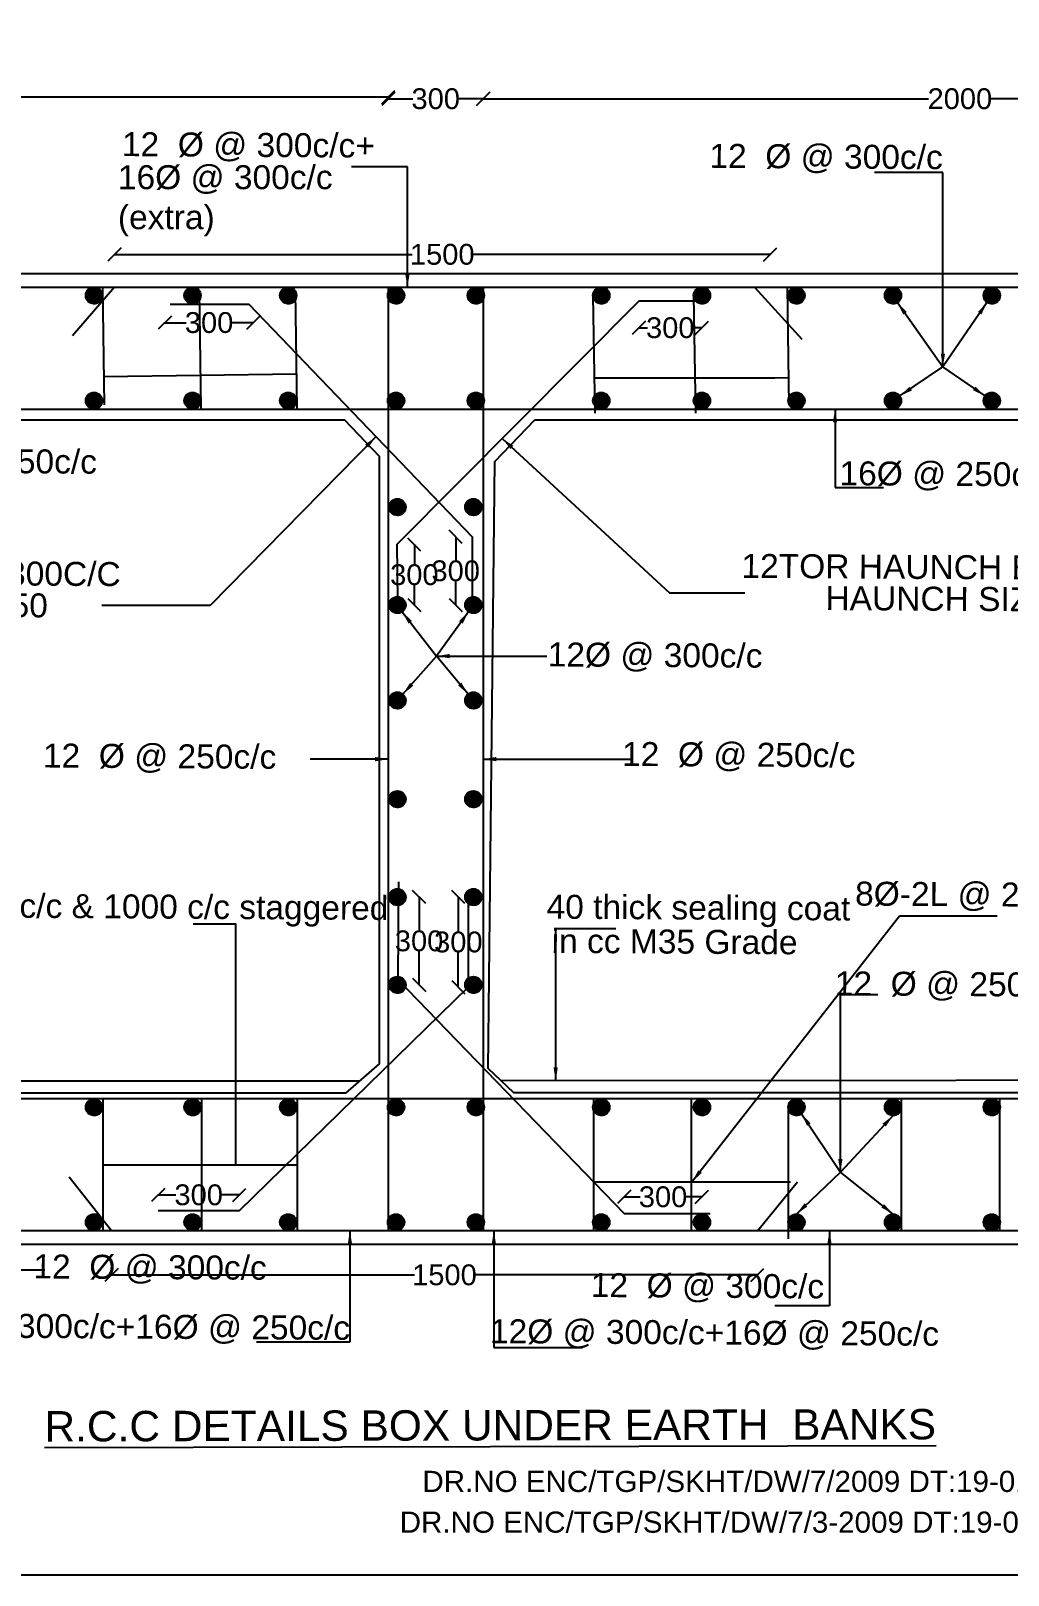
# Model space of a CAD drawing. Header units: millimetres. Extents: x 5124 to 6568637, y 2311 to 91879094.
# Drawn here: x 3727829 to 3734875, y 45933877 to 45945011 of the extents above; entities that cross this region are included whole.
import ezdxf

# ---------------------------------------------------------------- set-up
doc = ezdxf.new("R2010")
doc.units = ezdxf.units.MM
doc.header["$MEASUREMENT"] = 0
for name, color, linetype in [('DIMENSION', 7, 'Continuous'), ('DRAWING', 7, 'Continuous'), ('TEXT', 7, 'Continuous')]:
    doc.layers.add(name, color=color, linetype=linetype)
doc.styles.get("Standard").update_dxf_attribs({"font": 'arial.ttf', "height": 150})
doc.dimstyles.get("Standard").update_dxf_attribs({"dimtxt": 200, "dimasz": 110, "dimexe": 0.18, "dimexo": 0.0625, "dimgap": 0.09, "dimtad": 0, "dimtih": 1, "dimtoh": 1, "dimdec": 0, "dimzin": 0, "dimdsep": 46, "dimtxsty": 'Standard', "dimblk": 'OBLIQUE', "dimcen": 0.09, "dimse1": 1, "dimse2": 1, "dimadec": 0, "dimazin": 0, "dimtfac": 1, "dimtdec": 0, "dimtofl": 0, "dimtmove": 0, "dimatfit": 3, "dimfxl": 1, "dimtolj": 1, "dimtzin": 0, "dimarcsym": 0})

# ---------------------------------------------------------------- blocks, each defined once
blk = doc.blocks.new('_Oblique')
at = {"color": 0, "linetype": 'ByBlock', "lineweight": -2}
blk.add_line((-0.5, -0.5), (0.5, 0.5), dxfattribs=at)
blk = doc.blocks.new('*D97')
at = {"layer": 'Defpoints', "color": 0}
for p in [(3730406, 45944533), (3723520, 45943162), (3730406, 45943162)]:
    blk.add_point(p, dxfattribs=at)
at = {"layer": 'DIMENSION', "color": 0, "lineweight": -2}
for p, q in [((3723520, 45944533), (3726738, 45944533)), ((3730406, 45944533), (3727188, 45944533))]:
    blk.add_line(p, q, dxfattribs=at)
at = {"layer": 'DIMENSION', "color": 0, "lineweight": -2, "xscale": 95, "yscale": 95, "zscale": 95, "rotation": 180}
blk.add_blockref('_Oblique', (3723520, 45944533), dxfattribs=at)
at = {"layer": 'DIMENSION', "color": 0, "lineweight": -2, "xscale": 95, "yscale": 95, "zscale": 95}
blk.add_blockref('_Oblique', (3730406, 45944533), dxfattribs=at)
at = {"layer": 'DIMENSION', "color": 0, "insert": (3726963, 45944533), "char_height": 150, "attachment_point": 5}
blk.add_mtext('\\A1;2000', dxfattribs=at)
blk = doc.blocks.new('*D98')
at = {"layer": 'Defpoints', "color": 0}
for p in [(3731090, 45944521), (3730406, 45943162), (3731090, 45943162)]:
    blk.add_point(p, dxfattribs=at)
at = {"layer": 'DIMENSION', "color": 0, "lineweight": -2}
for p, q in [((3730406, 45944521), (3730582, 45944521)), ((3731090, 45944521), (3730913, 45944521))]:
    blk.add_line(p, q, dxfattribs=at)
at = {"layer": 'DIMENSION', "color": 0, "lineweight": -2, "xscale": 95, "yscale": 95, "zscale": 95, "rotation": 180}
blk.add_blockref('_Oblique', (3730406, 45944521), dxfattribs=at)
at = {"layer": 'DIMENSION', "color": 0, "lineweight": -2, "xscale": 95, "yscale": 95, "zscale": 95}
blk.add_blockref('_Oblique', (3731090, 45944521), dxfattribs=at)
at = {"layer": 'DIMENSION', "color": 0, "insert": (3730748, 45944521), "char_height": 150, "attachment_point": 5}
blk.add_mtext('\\A1;300', dxfattribs=at)
blk = doc.blocks.new('*D99')
at = {"layer": 'Defpoints', "color": 0}
for p in [(3737965, 45944521), (3737965, 45943162), (3731090, 45943132)]:
    blk.add_point(p, dxfattribs=at)
at = {"layer": 'DIMENSION', "color": 0, "lineweight": -2}
for p, q in [((3731090, 45944521), (3734302, 45944521)), ((3737965, 45944521), (3734752, 45944521))]:
    blk.add_line(p, q, dxfattribs=at)
at = {"layer": 'DIMENSION', "color": 0, "lineweight": -2, "xscale": 95, "yscale": 95, "zscale": 95, "rotation": 180}
blk.add_blockref('_Oblique', (3731090, 45944521), dxfattribs=at)
at = {"layer": 'DIMENSION', "color": 0, "lineweight": -2, "xscale": 95, "yscale": 95, "zscale": 95}
blk.add_blockref('_Oblique', (3737965, 45944521), dxfattribs=at)
at = {"layer": 'DIMENSION', "color": 0, "insert": (3734527, 45944521), "char_height": 150, "attachment_point": 5}
blk.add_mtext('\\A1;2000', dxfattribs=at)
blk = doc.blocks.new('*D100')
at = {"layer": 'Defpoints', "color": 0}
for p in [(3733159, 45943399), (3728432, 45943162), (3733159, 45943162)]:
    blk.add_point(p, dxfattribs=at)
at = {"layer": 'DIMENSION', "color": 0, "lineweight": -2}
for p, q in [((3728432, 45943399), (3730579, 45943399)), ((3733159, 45943399), (3731012, 45943399))]:
    blk.add_line(p, q, dxfattribs=at)
at = {"layer": 'DIMENSION', "color": 0, "lineweight": -2, "xscale": 95, "yscale": 95, "zscale": 95, "rotation": 180}
blk.add_blockref('_Oblique', (3728432, 45943399), dxfattribs=at)
at = {"layer": 'DIMENSION', "color": 0, "lineweight": -2, "xscale": 95, "yscale": 95, "zscale": 95}
blk.add_blockref('_Oblique', (3733159, 45943399), dxfattribs=at)
at = {"layer": 'DIMENSION', "color": 0, "insert": (3730795, 45943399), "char_height": 150, "attachment_point": 5}
blk.add_mtext('\\A1;1500', dxfattribs=at)
blk = doc.blocks.new('*D101')
at = {"layer": 'Defpoints', "color": 0}
for p in [(3732212, 45943062), (3732667, 45943043), (3732212, 45942870)]:
    blk.add_point(p, dxfattribs=at)
at = {"layer": 'DIMENSION', "color": 0, "lineweight": -2}
for p, q in [((3732212, 45942870), (3732274, 45942870)), ((3732667, 45942870), (3732605, 45942870))]:
    blk.add_line(p, q, dxfattribs=at)
at = {"layer": 'DIMENSION', "color": 0, "lineweight": -2, "xscale": 95, "yscale": 95, "zscale": 95, "rotation": 180}
blk.add_blockref('_Oblique', (3732212, 45942870), dxfattribs=at)
at = {"layer": 'DIMENSION', "color": 0, "lineweight": -2, "xscale": 95, "yscale": 95, "zscale": 95}
blk.add_blockref('_Oblique', (3732667, 45942870), dxfattribs=at)
at = {"layer": 'DIMENSION', "color": 0, "insert": (3732439, 45942870), "char_height": 150, "attachment_point": 5}
blk.add_mtext('\\A1;300', dxfattribs=at)
blk = doc.blocks.new('*D102')
at = {"layer": 'Defpoints', "color": 0}
for p in [(3728795, 45943032), (3729433, 45943008), (3729433, 45942907)]:
    blk.add_point(p, dxfattribs=at)
at = {"layer": 'DIMENSION', "color": 0, "lineweight": -2}
for p, q in [((3728795, 45942907), (3728949, 45942907)), ((3729433, 45942907), (3729280, 45942907))]:
    blk.add_line(p, q, dxfattribs=at)
at = {"layer": 'DIMENSION', "color": 0, "lineweight": -2, "xscale": 95, "yscale": 95, "zscale": 95, "rotation": 180}
blk.add_blockref('_Oblique', (3728795, 45942907), dxfattribs=at)
at = {"layer": 'DIMENSION', "color": 0, "lineweight": -2, "xscale": 95, "yscale": 95, "zscale": 95}
blk.add_blockref('_Oblique', (3729433, 45942907), dxfattribs=at)
at = {"layer": 'DIMENSION', "color": 0, "insert": (3729114, 45942907), "char_height": 150, "attachment_point": 5}
blk.add_mtext('\\A1;300', dxfattribs=at)
blk = doc.blocks.new('*D107')
at = {"layer": 'Defpoints', "color": 0}
for p in [(3728747, 45936618), (3728747, 45936503), (3729332, 45936503)]:
    blk.add_point(p, dxfattribs=at)
at = {"layer": 'DIMENSION', "color": 0, "lineweight": -2}
for p, q in [((3728747, 45936618), (3728874, 45936618)), ((3729332, 45936618), (3729205, 45936618))]:
    blk.add_line(p, q, dxfattribs=at)
at = {"layer": 'DIMENSION', "color": 0, "lineweight": -2, "xscale": 95, "yscale": 95, "zscale": 95, "rotation": 180}
blk.add_blockref('_Oblique', (3728747, 45936618), dxfattribs=at)
at = {"layer": 'DIMENSION', "color": 0, "lineweight": -2, "xscale": 95, "yscale": 95, "zscale": 95}
blk.add_blockref('_Oblique', (3729332, 45936618), dxfattribs=at)
at = {"layer": 'DIMENSION', "color": 0, "insert": (3729039, 45936618), "char_height": 150, "attachment_point": 5}
blk.add_mtext('\\A1;300', dxfattribs=at)
blk = doc.blocks.new('*D108')
at = {"layer": 'Defpoints', "color": 0}
for p in [(3730472, 45938766), (3730472, 45938133), (3730628, 45938133)]:
    blk.add_point(p, dxfattribs=at)
at = {"layer": 'DIMENSION', "color": 0, "lineweight": -2}
for p, q in [((3730628, 45938766), (3730628, 45938526)), ((3730628, 45938133), (3730628, 45938373))]:
    blk.add_line(p, q, dxfattribs=at)
at = {"layer": 'DIMENSION', "color": 0, "lineweight": -2, "xscale": 95, "yscale": 95, "zscale": 95}
for p, rotation in [((3730628, 45938766), 90), ((3730628, 45938133), 270)]:
    blk.add_blockref('_Oblique', p, dxfattribs=dict(at, rotation=rotation))
at = {"layer": 'DIMENSION', "color": 0, "insert": (3730628, 45938449), "char_height": 150, "attachment_point": 5}
blk.add_mtext('\\A1;300', dxfattribs=at)
blk = doc.blocks.new('*D109')
at = {"layer": 'Defpoints', "color": 0}
for p in [(3730911, 45938766), (3731020, 45938766), (3730983, 45938116)]:
    blk.add_point(p, dxfattribs=at)
at = {"layer": 'DIMENSION', "color": 0, "lineweight": -2}
for p, q in [((3730911, 45938766), (3730911, 45938518)), ((3730911, 45938116), (3730911, 45938364))]:
    blk.add_line(p, q, dxfattribs=at)
at = {"layer": 'DIMENSION', "color": 0, "lineweight": -2, "xscale": 95, "yscale": 95, "zscale": 95}
for p, rotation in [((3730911, 45938766), 90), ((3730911, 45938116), 270)]:
    blk.add_blockref('_Oblique', p, dxfattribs=dict(at, rotation=rotation))
at = {"layer": 'DIMENSION', "color": 0, "insert": (3730911, 45938441), "char_height": 150, "attachment_point": 5}
blk.add_mtext('\\A1;300', dxfattribs=at)
blk = doc.blocks.new('*D110')
at = {"layer": 'Defpoints', "color": 0}
for p in [(3730466, 45941307), (3730594, 45941307), (3730472, 45940871)]:
    blk.add_point(p, dxfattribs=at)
at = {"layer": 'DIMENSION', "color": 0, "lineweight": -2}
for p, q in [((3730594, 45941307), (3730594, 45941166)), ((3730594, 45940871), (3730594, 45941013))]:
    blk.add_line(p, q, dxfattribs=at)
at = {"layer": 'DIMENSION', "color": 0, "lineweight": -2, "xscale": 95, "yscale": 95, "zscale": 95}
for p, rotation in [((3730594, 45941307), 90), ((3730594, 45940871), 270)]:
    blk.add_blockref('_Oblique', p, dxfattribs=dict(at, rotation=rotation))
at = {"layer": 'DIMENSION', "color": 0, "insert": (3730594, 45941089), "char_height": 150, "attachment_point": 5}
blk.add_mtext('\\A1;300', dxfattribs=at)
blk = doc.blocks.new('*D111')
at = {"layer": 'Defpoints', "color": 0}
for p in [(3731010, 45941363), (3730892, 45940871), (3731020, 45940871)]:
    blk.add_point(p, dxfattribs=at)
at = {"layer": 'DIMENSION', "color": 0, "lineweight": -2}
for p, q in [((3730892, 45941363), (3730892, 45941194)), ((3730892, 45940871), (3730892, 45941040))]:
    blk.add_line(p, q, dxfattribs=at)
at = {"layer": 'DIMENSION', "color": 0, "lineweight": -2, "xscale": 95, "yscale": 95, "zscale": 95}
for p, rotation in [((3730892, 45941363), 90), ((3730892, 45940871), 270)]:
    blk.add_blockref('_Oblique', p, dxfattribs=dict(at, rotation=rotation))
at = {"layer": 'DIMENSION', "color": 0, "insert": (3730892, 45941117), "char_height": 150, "attachment_point": 5}
blk.add_mtext('\\A1;300', dxfattribs=at)
blk = doc.blocks.new('*D118')
at = {"layer": 'Defpoints', "color": 0}
for p in [(3728411, 45936358), (3733067, 45936358), (3733067, 45936041)]:
    blk.add_point(p, dxfattribs=at)
at = {"layer": 'DIMENSION', "color": 0, "lineweight": -2}
for p, q in [((3728411, 45936041), (3730595, 45936041)), ((3733067, 45936041), (3731028, 45936041))]:
    blk.add_line(p, q, dxfattribs=at)
at = {"layer": 'DIMENSION', "color": 0, "lineweight": -2, "xscale": 95, "yscale": 95, "zscale": 95, "rotation": 180}
blk.add_blockref('_Oblique', (3728411, 45936041), dxfattribs=at)
at = {"layer": 'DIMENSION', "color": 0, "lineweight": -2, "xscale": 95, "yscale": 95, "zscale": 95}
blk.add_blockref('_Oblique', (3733067, 45936041), dxfattribs=at)
at = {"layer": 'DIMENSION', "color": 0, "insert": (3730811, 45936041), "char_height": 150, "attachment_point": 5}
blk.add_mtext('\\A1;1500', dxfattribs=at)
blk = doc.blocks.new('*D119')
at = {"layer": 'Defpoints', "color": 0}
for p in [(3732667, 45936604), (3732106, 45936483), (3732667, 45936480)]:
    blk.add_point(p, dxfattribs=at)
at = {"layer": 'DIMENSION', "color": 0, "lineweight": -2}
for p, q in [((3732106, 45936604), (3732221, 45936604)), ((3732667, 45936604), (3732552, 45936604))]:
    blk.add_line(p, q, dxfattribs=at)
at = {"layer": 'DIMENSION', "color": 0, "lineweight": -2, "xscale": 95, "yscale": 95, "zscale": 95, "rotation": 180}
blk.add_blockref('_Oblique', (3732106, 45936604), dxfattribs=at)
at = {"layer": 'DIMENSION', "color": 0, "lineweight": -2, "xscale": 95, "yscale": 95, "zscale": 95}
blk.add_blockref('_Oblique', (3732667, 45936604), dxfattribs=at)
at = {"layer": 'DIMENSION', "color": 0, "insert": (3732387, 45936604), "char_height": 150, "attachment_point": 5}
blk.add_mtext('\\A1;300', dxfattribs=at)

msp = doc.modelspace()

# ---------------------------------------------------------------- hatches: boundary and pattern name
at = {"layer": 'DRAWING'}
h = msp.add_hatch(dxfattribs=at)
h.set_pattern_fill('ANSI31', color=256, scale=0.786381, style=0)
h.set_pattern_definition([(45, (901940.01649, 9812835.92813), (-0.06950690418946, 0.06950690418946), [])])
h.paths.add_polyline_path([(3728344, 45943103, 0.9586945), (3728225.1, 45943108), (3728225.1, 45943098, 0.9586945)])
h = msp.add_hatch(dxfattribs=at)
h.set_pattern_fill('ANSI31', color=256, scale=0.786381, style=0)
h.set_pattern_definition([(45, (902650.12056, 9812835.92813), (-0.06950690418946, 0.06950690418946), [])])
h.paths.add_polyline_path([(3729054.1, 45943103, 0.9586945), (3728935.2, 45943108), (3728935.2, 45943098, 0.9586945)])
h = msp.add_hatch(dxfattribs=at)
h.set_pattern_fill('ANSI31', color=256, scale=0.786381, style=0)
h.set_pattern_definition([(45, (903340.06075, 9812835.92813), (-0.06950690418946, 0.06950690418946), [])])
h.paths.add_polyline_path([(3729744.1, 45943103, 0.9586945), (3729625.1, 45943108), (3729625.1, 45943098, 0.9586945)])
h = msp.add_hatch(dxfattribs=at)
h.set_pattern_fill('ANSI31', color=256, scale=0.786381, style=0)
h.set_pattern_definition([(45, (904117.71376, 9812835.92813), (-0.06950690418946, 0.06950690418946), [])])
h.paths.add_polyline_path([(3730521.7, 45943103, 0.9586945), (3730402.8, 45943108), (3730402.8, 45943098, 0.9586945)])
h = msp.add_hatch(dxfattribs=at)
h.set_pattern_fill('ANSI31', color=256, scale=0.786381, style=0)
h.set_pattern_definition([(45, (904692.83195, 9812835.92813), (-0.06950690418946, 0.06950690418946), [])])
h.paths.add_polyline_path([(3731096.8, 45943103, 0.9586945), (3730977.9, 45943108), (3730977.9, 45943098, 0.9586945)])
h = msp.add_hatch(dxfattribs=at)
h.set_pattern_fill('ANSI31', color=256, scale=0.786381, style=0)
h.set_pattern_definition([(45, (905597.06921, 9812835.92813), (-0.06950690418946, 0.06950690418946), [])])
h.paths.add_polyline_path([(3732001.1, 45943103, 0.9586945), (3731882.1, 45943108), (3731882.1, 45943098, 0.9586945)])
h = msp.add_hatch(dxfattribs=at)
h.set_pattern_fill('ANSI31', color=256, scale=0.786381, style=0)
h.set_pattern_definition([(45, (906322.74426, 9812835.92813), (-0.06950690418946, 0.06950690418946), [])])
h.paths.add_polyline_path([(3732726.7, 45943103, 0.9586945), (3732607.8, 45943108), (3732607.8, 45943098, 0.9586945)])
h = msp.add_hatch(dxfattribs=at)
h.set_pattern_fill('ANSI31', color=256, scale=0.786381, style=0)
h.set_pattern_definition([(45, (907004.28285, 9812835.92813), (-0.06950690418946, 0.06950690418946), [])])
h.paths.add_polyline_path([(3733408.3, 45943103, 0.9586945), (3733289.4, 45943108), (3733289.4, 45943098, 0.9586945)])
h = msp.add_hatch(dxfattribs=at)
h.set_pattern_fill('ANSI31', color=256, scale=0.786381, style=0)
h.set_pattern_definition([(45, (907700.83231, 9812835.92813), (-0.06950690418946, 0.06950690418946), [])])
h.paths.add_polyline_path([(3734104.8, 45943103, 0.9586945), (3733985.9, 45943108), (3733985.9, 45943098, 0.9586945)])
h = msp.add_hatch(dxfattribs=at)
h.set_pattern_fill('ANSI31', color=256, scale=0.786381, style=0)
h.set_pattern_definition([(45, (908412.84074, 9812835.92813), (-0.06950690418946, 0.06950690418946), [])])
h.paths.add_polyline_path([(3734816.8, 45943103, 0.9586945), (3734697.9, 45943108), (3734697.9, 45943098, 0.9586945)])
h = msp.add_hatch(dxfattribs=at)
h.set_pattern_fill('ANSI31', color=256, scale=0.786381, style=0)
h.set_pattern_definition([(45, (901940.01649, 9812077.96464), (-0.06950690418946, 0.06950690418946), [])])
h.paths.add_polyline_path([(3728344, 45942345, 0.9586945), (3728225.1, 45942350), (3728225.1, 45942340, 0.9586945)])
h = msp.add_hatch(dxfattribs=at)
h.set_pattern_fill('ANSI31', color=256, scale=0.786381, style=0)
h.set_pattern_definition([(45, (902650.12056, 9812077.96464), (-0.06950690418946, 0.06950690418946), [])])
h.paths.add_polyline_path([(3729054.1, 45942345, 0.9586945), (3728935.2, 45942350), (3728935.2, 45942340, 0.9586945)])
h = msp.add_hatch(dxfattribs=at)
h.set_pattern_fill('ANSI31', color=256, scale=0.786381, style=0)
h.set_pattern_definition([(45, (903340.06075, 9812077.96464), (-0.06950690418946, 0.06950690418946), [])])
h.paths.add_polyline_path([(3729744.1, 45942345, 0.9586945), (3729625.1, 45942350), (3729625.1, 45942340, 0.9586945)])
h = msp.add_hatch(dxfattribs=at)
h.set_pattern_fill('ANSI31', color=256, scale=0.786381, style=0)
h.set_pattern_definition([(45, (904117.71376, 9812077.96464), (-0.06950690418946, 0.06950690418946), [])])
h.paths.add_polyline_path([(3730521.7, 45942345, 0.9586945), (3730402.8, 45942350), (3730402.8, 45942340, 0.9586945)])
h = msp.add_hatch(dxfattribs=at)
h.set_pattern_fill('ANSI31', color=256, scale=0.786381, style=0)
h.set_pattern_definition([(45, (904692.83195, 9812077.96464), (-0.06950690418946, 0.06950690418946), [])])
h.paths.add_polyline_path([(3731096.8, 45942345, 0.9586945), (3730977.9, 45942350), (3730977.9, 45942340, 0.9586945)])
h = msp.add_hatch(dxfattribs=at)
h.set_pattern_fill('ANSI31', color=256, scale=0.786381, style=0)
h.set_pattern_definition([(45, (905597.06921, 9812077.96464), (-0.06950690418946, 0.06950690418946), [])])
h.paths.add_polyline_path([(3732001.1, 45942345, 0.9586945), (3731882.1, 45942350), (3731882.1, 45942340, 0.9586945)])
h = msp.add_hatch(dxfattribs=at)
h.set_pattern_fill('ANSI31', color=256, scale=0.786381, style=0)
h.set_pattern_definition([(45, (906322.74426, 9812077.96464), (-0.06950690418946, 0.06950690418946), [])])
h.paths.add_polyline_path([(3732726.7, 45942345, 0.9586945), (3732607.8, 45942350), (3732607.8, 45942340, 0.9586945)])
h = msp.add_hatch(dxfattribs=at)
h.set_pattern_fill('ANSI31', color=256, scale=0.786381, style=0)
h.set_pattern_definition([(45, (907004.28285, 9812077.96464), (-0.06950690418946, 0.06950690418946), [])])
h.paths.add_polyline_path([(3733408.3, 45942345, 0.9586945), (3733289.4, 45942350), (3733289.4, 45942340, 0.9586945)])
h = msp.add_hatch(dxfattribs=at)
h.set_pattern_fill('ANSI31', color=256, scale=0.786381, style=0)
h.set_pattern_definition([(45, (907700.83231, 9812077.96464), (-0.06950690418946, 0.06950690418946), [])])
h.paths.add_polyline_path([(3734104.8, 45942345, 0.9586945), (3733985.9, 45942350), (3733985.9, 45942340, 0.9586945)])
h = msp.add_hatch(dxfattribs=at)
h.set_pattern_fill('ANSI31', color=256, scale=0.786381, style=0)
h.set_pattern_definition([(45, (908412.84074, 9812077.96464), (-0.06950690418946, 0.06950690418946), [])])
h.paths.add_polyline_path([(3734816.8, 45942345, 0.9586945), (3734697.9, 45942350), (3734697.9, 45942340, 0.9586945)])
h = msp.add_hatch(dxfattribs=at)
h.set_pattern_fill('ANSI31', color=256, scale=0.786381, style=0)
h.set_pattern_definition([(45, (904127.55293, 9811310.30842), (-0.06950690418946, 0.06950690418946), [])])
h.paths.add_polyline_path([(3730531.5, 45941577.4, 0.9586945), (3730412.6, 45941582.4), (3730412.6, 45941572.4, 0.9586945)])
h = msp.add_hatch(dxfattribs=at)
h.set_pattern_fill('ANSI31', color=256, scale=0.786381, style=0)
h.set_pattern_definition([(45, (904675.11384, 9811310.30842), (-0.06950690418946, 0.06950690418946), [])])
h.paths.add_polyline_path([(3731079.1, 45941577.4, 0.9586945), (3730960.2, 45941582.4), (3730960.2, 45941572.4, 0.9586945)])
h = msp.add_hatch(dxfattribs=at)
h.set_pattern_fill('ANSI31', color=256, scale=0.786381, style=0)
h.set_pattern_definition([(45, (904127.55293, 9810604.21222), (-0.06950690418946, 0.06950690418946), [])])
h.paths.add_polyline_path([(3730531.5, 45940871.3, 0.9586945), (3730412.6, 45940876.3), (3730412.6, 45940866.3, 0.9586945)])
h = msp.add_hatch(dxfattribs=at)
h.set_pattern_fill('ANSI31', color=256, scale=0.786381, style=0)
h.set_pattern_definition([(45, (904675.11384, 9810604.21222), (-0.06950690418946, 0.06950690418946), [])])
h.paths.add_polyline_path([(3731079.1, 45940871.3, 0.9586945), (3730960.2, 45940876.3), (3730960.2, 45940866.3, 0.9586945)])
h = msp.add_hatch(dxfattribs=at)
h.set_pattern_fill('ANSI31', color=256, scale=0.786381, style=0)
h.set_pattern_definition([(45, (904127.55293, 9809916.45417), (-0.06950690418946, 0.06950690418946), [])])
h.paths.add_polyline_path([(3730531.5, 45940183.5, 0.9586945), (3730412.6, 45940188.5), (3730412.6, 45940178.5, 0.9586945)])
h = msp.add_hatch(dxfattribs=at)
h.set_pattern_fill('ANSI31', color=256, scale=0.786381, style=0)
h.set_pattern_definition([(45, (904675.11384, 9809916.45417), (-0.06950690418946, 0.06950690418946), [])])
h.paths.add_polyline_path([(3731079.1, 45940183.5, 0.9586945), (3730960.2, 45940188.5), (3730960.2, 45940178.5, 0.9586945)])
h = msp.add_hatch(dxfattribs=at)
h.set_pattern_fill('ANSI31', color=256, scale=0.786381, style=0)
h.set_pattern_definition([(45, (904127.55293, 9809204.69549), (-0.06950690418946, 0.06950690418946), [])])
h.paths.add_polyline_path([(3730531.5, 45939471.8, 0.9586945), (3730412.6, 45939476.8), (3730412.6, 45939466.7, 0.9586945)])
h = msp.add_hatch(dxfattribs=at)
h.set_pattern_fill('ANSI31', color=256, scale=0.786381, style=0)
h.set_pattern_definition([(45, (904675.11384, 9809204.69549), (-0.06950690418946, 0.06950690418946), [])])
h.paths.add_polyline_path([(3731079.1, 45939471.8, 0.9586945), (3730960.2, 45939476.8), (3730960.2, 45939466.7, 0.9586945)])
h = msp.add_hatch(dxfattribs=at)
h.set_pattern_fill('ANSI31', color=256, scale=0.786381, style=0)
h.set_pattern_definition([(45, (904127.55293, 9808498.65125), (-0.06950690418946, 0.06950690418946), [])])
h.paths.add_polyline_path([(3730531.5, 45938765.7, 0.9586945), (3730412.6, 45938770.7), (3730412.6, 45938760.7, 0.9586945)])
h = msp.add_hatch(dxfattribs=at)
h.set_pattern_fill('ANSI31', color=256, scale=0.786381, style=0)
h.set_pattern_definition([(45, (904675.11384, 9808498.65125), (-0.06950690418946, 0.06950690418946), [])])
h.paths.add_polyline_path([(3731079.1, 45938765.7, 0.9586945), (3730960.2, 45938770.7), (3730960.2, 45938760.7, 0.9586945)])
h = msp.add_hatch(dxfattribs=at)
h.set_pattern_fill('ANSI31', color=256, scale=0.786381, style=0)
h.set_pattern_definition([(45, (904127.55293, 9807865.9076), (-0.06950690418946, 0.06950690418946), [])])
h.paths.add_polyline_path([(3730531.5, 45938133, 0.9586945), (3730412.6, 45938138), (3730412.6, 45938128, 0.9586945)])
h = msp.add_hatch(dxfattribs=at)
h.set_pattern_fill('ANSI31', color=256, scale=0.786381, style=0)
h.set_pattern_definition([(45, (904675.11384, 9807865.9076), (-0.06950690418946, 0.06950690418946), [])])
h.paths.add_polyline_path([(3731079.1, 45938133, 0.9586945), (3730960.2, 45938138), (3730960.2, 45938128, 0.9586945)])
h = msp.add_hatch(dxfattribs=at)
h.set_pattern_fill('ANSI31', color=256, scale=0.786381, style=0)
h.set_pattern_definition([(45, (901940.01649, 9806983.44321), (-0.06950690418946, 0.06950690418946), [])])
h.paths.add_polyline_path([(3728344, 45937250.5, 0.9586945), (3728225.1, 45937255.5), (3728225.1, 45937245.5, 0.9586945)])
h = msp.add_hatch(dxfattribs=at)
h.set_pattern_fill('ANSI31', color=256, scale=0.786381, style=0)
h.set_pattern_definition([(45, (902650.12056, 9806983.44321), (-0.06950690418946, 0.06950690418946), [])])
h.paths.add_polyline_path([(3729054.1, 45937250.5, 0.9586945), (3728935.2, 45937255.5), (3728935.2, 45937245.5, 0.9586945)])
h = msp.add_hatch(dxfattribs=at)
h.set_pattern_fill('ANSI31', color=256, scale=0.786381, style=0)
h.set_pattern_definition([(45, (903340.06075, 9806983.44321), (-0.06950690418946, 0.06950690418946), [])])
h.paths.add_polyline_path([(3729744.1, 45937250.5, 0.9586945), (3729625.1, 45937255.5), (3729625.1, 45937245.5, 0.9586945)])
h = msp.add_hatch(dxfattribs=at)
h.set_pattern_fill('ANSI31', color=256, scale=0.786381, style=0)
h.set_pattern_definition([(45, (904117.71376, 9806983.44321), (-0.06950690418946, 0.06950690418946), [])])
h.paths.add_polyline_path([(3730521.7, 45937250.5, 0.9586945), (3730402.8, 45937255.5), (3730402.8, 45937245.5, 0.9586945)])
h = msp.add_hatch(dxfattribs=at)
h.set_pattern_fill('ANSI31', color=256, scale=0.786381, style=0)
h.set_pattern_definition([(45, (904692.83195, 9806983.44321), (-0.06950690418946, 0.06950690418946), [])])
h.paths.add_polyline_path([(3731096.8, 45937250.5, 0.9586945), (3730977.9, 45937255.5), (3730977.9, 45937245.5, 0.9586945)])
h = msp.add_hatch(dxfattribs=at)
h.set_pattern_fill('ANSI31', color=256, scale=0.786381, style=0)
h.set_pattern_definition([(45, (905597.06921, 9806983.44321), (-0.06950690418946, 0.06950690418946), [])])
h.paths.add_polyline_path([(3732001.1, 45937250.5, 0.9586945), (3731882.1, 45937255.5), (3731882.1, 45937245.5, 0.9586945)])
h = msp.add_hatch(dxfattribs=at)
h.set_pattern_fill('ANSI31', color=256, scale=0.786381, style=0)
h.set_pattern_definition([(45, (906322.74426, 9806983.44321), (-0.06950690418946, 0.06950690418946), [])])
h.paths.add_polyline_path([(3732726.7, 45937250.5, 0.9586945), (3732607.8, 45937255.5), (3732607.8, 45937245.5, 0.9586945)])
h = msp.add_hatch(dxfattribs=at)
h.set_pattern_fill('ANSI31', color=256, scale=0.786381, style=0)
h.set_pattern_definition([(45, (907004.28285, 9806983.44321), (-0.06950690418946, 0.06950690418946), [])])
h.paths.add_polyline_path([(3733408.3, 45937250.5, 0.9586945), (3733289.4, 45937255.5), (3733289.4, 45937245.5, 0.9586945)])
h = msp.add_hatch(dxfattribs=at)
h.set_pattern_fill('ANSI31', color=256, scale=0.786381, style=0)
h.set_pattern_definition([(45, (907700.83231, 9806983.44321), (-0.06950690418946, 0.06950690418946), [])])
h.paths.add_polyline_path([(3734104.8, 45937250.5, 0.9586945), (3733985.9, 45937255.5), (3733985.9, 45937245.5, 0.9586945)])
h = msp.add_hatch(dxfattribs=at)
h.set_pattern_fill('ANSI31', color=256, scale=0.786381, style=0)
h.set_pattern_definition([(45, (908412.84074, 9806983.44321), (-0.06950690418946, 0.06950690418946), [])])
h.paths.add_polyline_path([(3734816.8, 45937250.5, 0.9586945), (3734697.9, 45937255.5), (3734697.9, 45937245.5, 0.9586945)])
h = msp.add_hatch(dxfattribs=at)
h.set_pattern_fill('ANSI31', color=256, scale=0.786381, style=0)
h.set_pattern_definition([(45, (901940.01649, 9806153.65551), (-0.06950690418946, 0.06950690418946), [])])
h.paths.add_polyline_path([(3728344, 45936420.7, 0.9586945), (3728225.1, 45936425.7), (3728225.1, 45936415.7, 0.9586945)])
h = msp.add_hatch(dxfattribs=at)
h.set_pattern_fill('ANSI31', color=256, scale=0.786381, style=0)
h.set_pattern_definition([(45, (902650.12056, 9806153.65551), (-0.06950690418946, 0.06950690418946), [])])
h.paths.add_polyline_path([(3729054.1, 45936420.7, 0.9586945), (3728935.2, 45936425.7), (3728935.2, 45936415.7, 0.9586945)])
h = msp.add_hatch(dxfattribs=at)
h.set_pattern_fill('ANSI31', color=256, scale=0.786381, style=0)
h.set_pattern_definition([(45, (903340.06075, 9806153.65551), (-0.06950690418946, 0.06950690418946), [])])
h.paths.add_polyline_path([(3729744.1, 45936420.7, 0.9586945), (3729625.1, 45936425.7), (3729625.1, 45936415.7, 0.9586945)])
h = msp.add_hatch(dxfattribs=at)
h.set_pattern_fill('ANSI31', color=256, scale=0.786381, style=0)
h.set_pattern_definition([(45, (904117.71376, 9806153.65551), (-0.06950690418946, 0.06950690418946), [])])
h.paths.add_polyline_path([(3730521.7, 45936420.7, 0.9586945), (3730402.8, 45936425.7), (3730402.8, 45936415.7, 0.9586945)])
h = msp.add_hatch(dxfattribs=at)
h.set_pattern_fill('ANSI31', color=256, scale=0.786381, style=0)
h.set_pattern_definition([(45, (904692.83195, 9806153.65551), (-0.06950690418946, 0.06950690418946), [])])
h.paths.add_polyline_path([(3731096.8, 45936420.7, 0.9586945), (3730977.9, 45936425.7), (3730977.9, 45936415.7, 0.9586945)])
h = msp.add_hatch(dxfattribs=at)
h.set_pattern_fill('ANSI31', color=256, scale=0.786381, style=0)
h.set_pattern_definition([(45, (905597.06921, 9806153.65551), (-0.06950690418946, 0.06950690418946), [])])
h.paths.add_polyline_path([(3732001.1, 45936420.7, 0.9586945), (3731882.1, 45936425.7), (3731882.1, 45936415.7, 0.9586945)])
h = msp.add_hatch(dxfattribs=at)
h.set_pattern_fill('ANSI31', color=256, scale=0.786381, style=0)
h.set_pattern_definition([(45, (906322.74426, 9806153.65551), (-0.06950690418946, 0.06950690418946), [])])
h.paths.add_polyline_path([(3732726.7, 45936420.7, 0.9586945), (3732607.8, 45936425.7), (3732607.8, 45936415.7, 0.9586945)])
h = msp.add_hatch(dxfattribs=at)
h.set_pattern_fill('ANSI31', color=256, scale=0.786381, style=0)
h.set_pattern_definition([(45, (907004.28285, 9806153.65551), (-0.06950690418946, 0.06950690418946), [])])
h.paths.add_polyline_path([(3733408.3, 45936420.7, 0.9586945), (3733289.4, 45936425.7), (3733289.4, 45936415.7, 0.9586945)])
h = msp.add_hatch(dxfattribs=at)
h.set_pattern_fill('ANSI31', color=256, scale=0.786381, style=0)
h.set_pattern_definition([(45, (907700.83231, 9806153.65551), (-0.06950690418946, 0.06950690418946), [])])
h.paths.add_polyline_path([(3734104.8, 45936420.7, 0.9586945), (3733985.9, 45936425.7), (3733985.9, 45936415.7, 0.9586945)])
h = msp.add_hatch(dxfattribs=at)
h.set_pattern_fill('ANSI31', color=256, scale=0.786381, style=0)
h.set_pattern_definition([(45, (908412.84074, 9806153.65551), (-0.06950690418946, 0.06950690418946), [])])
h.paths.add_polyline_path([(3734816.8, 45936420.7, 0.9586945), (3734697.9, 45936425.7), (3734697.9, 45936415.7, 0.9586945)])

# ---------------------------------------------------------------- linework, layer by layer
at = {"layer": 'DIMENSION'}
for points in [[(3722643.9, 45943260.8), (3738812, 45943260.8), (3738812, 45936259.7), (3722643.9, 45936259.7)], [(3722742.3, 45943162.4), (3738713.6, 45943162.4), (3738713.6, 45936358.1), (3722742.3, 45936358.1)]]:
    msp.add_lwpolyline(points, close=True, dxfattribs=at)
for points in [[(3728431.8, 45943162.4), (3728129.8, 45942811.8)], [(3728346.1, 45943162.4), (3728358.2, 45942314.3)], [(3730405.9, 45943162.4), (3730405.9, 45936358.1)], [(3731089.6, 45943162.4), (3731089.6, 45936358.1)], [(3733045.9, 45943162.4), (3733387.9, 45942787.9)], [(3733281.3, 45943162.4), (3733293.5, 45942314.3)], [(3729043.3, 45943137.2), (3729055.5, 45942289.1)], [(3729735, 45943134.6), (3729747.1, 45942286.5)], [(3731881.9, 45943103.4), (3731894.1, 45942255.3)], [(3732607.6, 45943103.4), (3732619.8, 45942255.3)], [(3728355.3, 45942518.8), (3729743.5, 45942538.6)], [(3731890.4, 45942510.5), (3733194.1, 45942510.5), (3733290.6, 45942511.9)], [(3722742.3, 45942282.4), (3738713.6, 45942282.4)], [(3729307.2, 45936835.4), (3729307.2, 45938569.7), (3728999.2, 45938569.7)], [(3722742.3, 45937312.7), (3738713.6, 45937312.7)], [(3728347.8, 45937312.7), (3728347.8, 45936358.1)], [(3729059.8, 45937312.7), (3729059.8, 45936358.1)], [(3729750.2, 45937312.7), (3729750.2, 45936358.1)], [(3731885.2, 45937314.5), (3731885.2, 45936360)], [(3732589.9, 45937314.5), (3732589.9, 45936360)], [(3733289.4, 45937255.5), (3733289.4, 45936301)], [(3734104.7, 45937312.7), (3734104.7, 45936358.1)], [(3734812.7, 45937314.5), (3734812.7, 45936360)], [(3728347.8, 45936835.4), (3729750.2, 45936835.4)], [(3728411.1, 45936358.1), (3728106.1, 45936746.1)], [(3731885.2, 45936711.6), (3733305.8, 45936711.6)], [(3733066.8, 45936358.1), (3733355.8, 45936712.4)]]:
    msp.add_lwpolyline(points, dxfattribs=at)
at = {"layer": 'DRAWING'}
msp.add_lwpolyline([(3718709.2, 45956144.9), (3749680.8, 45956144.9), (3749680.8, 45933876.9), (3718709.2, 45933876.9)], close=True, dxfattribs=at)
for points in [[(3728834.3, 45943040.6), (3729378.4, 45943040.6), (3729401.6, 45943040.6), (3731009.8, 45941362.6), (3731009.8, 45940828)], [(3732702.2, 45943062.2), (3732211.7, 45943062.2), (3730466.5, 45941307.5), (3730472.4, 45940907.1)], [(3723760.4, 45942205.6), (3730089.2, 45942205.6), (3730340.4, 45941944.4), (3730340.4, 45937562.7), (3730098.2, 45937352.8), (3723738.6, 45937352.8), (3723553.4, 45937527.8), (3723553.4, 45942001.4), (3723760.4, 45942205.6)], [(3731462.1, 45942207.7), (3737662.1, 45942207.4), (3737913.2, 45941946.2), (3737913.2, 45937564.6), (3737671, 45937354.7), (3731311.5, 45937354.7), (3731126.3, 45937529.7), (3731173.6, 45941905.1), (3731462.1, 45942207.7)], [(3730479.7, 45938876.7), (3730475.8, 45938170.2), (3732105.8, 45936483.2), (3732726.1, 45936483.2)], [(3730982.8, 45938711.9), (3730982.8, 45938116), (3729331.8, 45936503.1), (3728747.1, 45936503.1)], [(3723646, 45937440.3), (3730200.1, 45937441.2)], [(3731218.9, 45937442.2), (3737778.1, 45937447.5)]]:
    msp.add_lwpolyline(points, dxfattribs=at)
for centre in [(3728284.4, 45943103), (3728994.6, 45943103), (3729684.5, 45943103), (3730462.1, 45943103), (3731037.3, 45943103), (3731941.5, 45943103), (3732667.2, 45943103), (3733348.7, 45943103), (3734045.3, 45943103), (3734757.3, 45943103), (3728284.4, 45942345), (3728994.6, 45942345), (3729684.5, 45942345), (3730462.1, 45942345), (3731037.3, 45942345), (3731941.5, 45942345), (3732667.2, 45942345), (3733348.7, 45942345), (3734045.3, 45942345), (3734757.3, 45942345), (3730472, 45941577.4), (3731019.5, 45941577.4), (3730472, 45940871.3), (3731019.5, 45940871.3), (3730472, 45940183.5), (3731019.5, 45940183.5), (3730472, 45939471.8), (3731019.5, 45939471.8), (3730472, 45938765.7), (3731019.5, 45938765.7), (3730472, 45938133), (3731019.5, 45938133), (3728284.4, 45937250.5), (3728994.6, 45937250.5), (3729684.5, 45937250.5), (3730462.1, 45937250.5), (3731037.3, 45937250.5), (3731941.5, 45937250.5), (3732667.2, 45937250.5), (3733348.7, 45937250.5), (3734045.3, 45937250.5), (3734757.3, 45937250.5), (3728284.4, 45936420.7), (3728994.6, 45936420.7), (3729684.5, 45936420.7), (3730462.1, 45936420.7), (3731037.3, 45936420.7), (3731941.5, 45936420.7), (3732667.2, 45936420.7), (3733348.7, 45936420.7), (3734045.3, 45936420.7), (3734757.3, 45936420.7)]:
    msp.add_circle(centre, 59.6, dxfattribs=at)

# ---------------------------------------------------------------- texts
for s, p in [('12  Ø @ 300c/c+ ', (3728485, 45944108.2)), ('12  Ø @ 300c/c ', (3732720.7, 45944023.7)), ('16Ø @ 250c/c ', (3726756.7, 45941827.3)), ('16Ø @ 250c/c ', (3733658.6, 45941735.1)), ('12TOR HAUNCH BARS @300C/C', (3724739.6, 45941029.8)), ('12TOR HAUNCH BARS @300C/C', (3732951.6, 45941067.4)), (' HAUNCH SIZE 150*150', (3725278.4, 45940797.9)), (' HAUNCH SIZE 150*150', (3733490.4, 45940835.5)), ('12Ø @ 300c/c ', (3731555, 45940428.8)), ('12  Ø @ 250c/c ', (3727915.4, 45939700.2)), ('12  Ø @ 250c/c ', (3732090.7, 45939711.2)), ('8Ø-2L @ 300c/c & 1000 c/c staggered ', (3726292, 45938625.3)), ('8Ø-2L @ 240c/c & 1000 c/c staggered ', (3733771.1, 45938704.3)), ('40 thick sealing coat', (3731546.7, 45938610)), ('in cc M35 Grade', (3731583.3, 45938363.4)), ('12  Ø @ 250/c ', (3733624.8, 45938057.2)), ('12  Ø @ 300c/c ', (3727846.7, 45936016.4)), ('12  Ø @ 300c/c ', (3731865.2, 45935882.1)), ('12Ø @ 300c/c+16Ø @ 250c/c', (3726892.2, 45935592.5)), ('12Ø @ 300c/c+16Ø @ 250c/c', (3731138.6, 45935549.5))]:
    msp.add_text(s, height=173.004, rotation=359.65712, dxfattribs=at).set_placement(p)
at = {"layer": 'DRAWING', "insert": (3728456.4, 45944042.6), "char_height": 173.004, "width": 2089.269, "attachment_point": 1}
msp.add_mtext('16Ø @ 300c/c (extra)', dxfattribs=at)
at = {"layer": 'TEXT'}
msp.add_text('%%UR.C.C DETAILS BOX UNDER EARTH  BANKS', height=219.099, rotation=0.1412, dxfattribs=at).set_placement((3727927.3, 45934840))
at = {"layer": 'TEXT', "char_height": 152.552, "attachment_point": 1}
for s, insert, width in [('DR.NO ENC/TGP/SKHT/DW/7/2009 DT:19-01-2009. ', (3730651.8, 45934629), 5156.892), ('DR.NO ENC/TGP/SKHT/DW/7/3-2009 DT:19-01-2009. ', (3730488.4, 45934335.2), 5596.525)]:
    msp.add_mtext(s, dxfattribs=dict(at, insert=insert, width=width))

# ---------------------------------------------------------------- dimensions: what is measured, and where the dimension line sits
at = {"layer": 'DIMENSION'}
for base, p1, p2, text, picture, middle in [((3730405.9, 45944533.4), (3723520.3, 45943162.4), (3730405.9, 45943162.4), '2000', '*D97', (3726963.1, 45944533.4)), ((3731089.6, 45944521.2), (3730405.9, 45943162.4), (3731089.6, 45943162.4), '300', '*D98', (3730747.7, 45944521.2)), ((3737964.8, 45944520.9), (3731089.6, 45943131.5), (3737964.8, 45943162.4), '2000', '*D99', (3734527.2, 45944520.9)), ((3733158.9, 45943398.7), (3728431.8, 45943162.4), (3733158.9, 45943162.4), '1500', '*D100', (3730795.3, 45943398.7)), ((3729433.2, 45942907.3), (3728795.4, 45943031.6), (3729433.2, 45943007.7), '300', '*D102', (3729114.3, 45942907.3)), ((3732211.7, 45942870.1), (3732667.2, 45943043.4), (3732211.7, 45943062.2), '300', '*D101', (3732439.4, 45942870.1)), ((3728747.1, 45936618.2), (3729331.8, 45936503.1), (3728747.1, 45936503.1), '300', '*D107', (3729039.5, 45936618.2)), ((3732667.5, 45936604.3), (3732105.8, 45936483.2), (3732667.5, 45936480.3), '300', '*D119', (3732386.7, 45936604.3))]:
    dim = msp.add_linear_dim(base=base, p1=p1, p2=p2, text=text, dimstyle='Standard', override={"dimasz": 95, "dimfxl": 2000, "dimarcsym": 1}, dxfattribs=at)
    dim.commit()
    dim.dimension.update_dxf_attribs({"geometry": picture, "text_midpoint": middle})
for base, p1, p2, picture, middle in [((3730892.4, 45940871.3), (3731009.8, 45941362.6), (3731019.5, 45940871.3), '*D111', (3730892.4, 45941116.9)), ((3730594, 45941307.5), (3730472, 45940871.3), (3730466.5, 45941307.5), '*D110', (3730594, 45941089.4)), ((3730627.5, 45938133), (3730472, 45938765.7), (3730472, 45938133), '*D108', (3730627.5, 45938449.3)), ((3730911, 45938765.7), (3730982.8, 45938116), (3731019.5, 45938765.7), '*D109', (3730911, 45938440.8))]:
    dim = msp.add_linear_dim(base=base, p1=p1, p2=p2, angle=90, text='300', dimstyle='Standard', override={"dimasz": 95, "dimfxl": 2000, "dimarcsym": 1}, dxfattribs=at)
    dim.commit()
    dim.dimension.update_dxf_attribs({"geometry": picture, "text_midpoint": middle})
dim = msp.add_linear_dim(base=(3733066.8, 45936040.8), p1=(3728411.1, 45936358.1), p2=(3733066.8, 45936358.1), text='1500', dimstyle='Standard', override={"dimasz": 95, "dimfxl": 2000, "dimarcsym": 1}, dxfattribs=at)
dim.commit()
dim.dimension.update_dxf_attribs({"geometry": '*D118', "text_midpoint": (3730811.5, 45936040.8), "dimtype": 160})

# ---------------------------------------------------------------- leaders
msp.add_leader([(3732595.5, 45936711.6), (3734091.8, 45938629.8), (3734795.3, 45938629.8)], dimstyle='Standard', override={"dimasz": 95, "dimgap": 0.09, "dimtad": 0, "dimfxl": 2000, "dimarcsym": 1}, dxfattribs=at)
at = {"layer": 'DRAWING'}
for points in [[(3730543.8, 45943162.4), (3730543.8, 45944029.9), (3730141.7, 45944029.9)], [(3734404.4, 45942589), (3734404.4, 45943989.7), (3733911.3, 45943989.7)], [(3734076.3, 45943052.2), (3734404.4, 45942589)], [(3734723.6, 45943053.9), (3734404.4, 45942589)], [(3734094.5, 45942378.5), (3734404.4, 45942589)], [(3734708.3, 45942378.9), (3734404.4, 45942589)], [(3733627, 45942282.4), (3733627, 45941719.3), (3733976.9, 45941719.3)], [(3730317.3, 45942085.1), (3729121.2, 45940868.4), (3728341.4, 45940868.4)], [(3731227.2, 45942072.4), (3732434.5, 45940958.1), (3732977.7, 45940958.1)], [(3730505.8, 45940822.2), (3730754.1, 45940503.1)], [(3730984.7, 45940823), (3730754.1, 45940503.1)], [(3730511.4, 45940228.2), (3730754.1, 45940503.1)], [(3730754.1, 45940503.1), (3731549.2, 45940503.1)], [(3730981.5, 45940229.3), (3730754.1, 45940503.1)], [(3730405.9, 45939760.3), (3729842.3, 45939760.3)], [(3731089.6, 45939760.3), (3732163.1, 45939760.3)], [(3731612.8, 45937442.5), (3731612.8, 45938538.4), (3732047.5, 45938538.4)], [(3733665.3, 45936782.3), (3733665.3, 45938064.1), (3733936.6, 45938064.1)], [(3733385.9, 45937203.9), (3733665.3, 45936782.3)], [(3734045.3, 45937190.9), (3733665.3, 45936782.3)], [(3733348.7, 45936480.3), (3733665.3, 45936782.3)], [(3734045.3, 45936480.3), (3733665.3, 45936782.3)], [(3727593.1, 45936358.1), (3727593.1, 45936079), (3727930.1, 45936079)], [(3730129.2, 45936358.1), (3730129.2, 45935556.2), (3729455.4, 45935556.2)], [(3731167.1, 45936358.1), (3731167.1, 45935517.2), (3731807.2, 45935517.2)], [(3733586.9, 45936358.1), (3733586.9, 45935817.5), (3733194.1, 45935817.5)]]:
    msp.add_leader(points, dimstyle='Standard', override={"dimasz": 95, "dimgap": 0.09, "dimtad": 0, "dimfxl": 2000, "dimarcsym": 1}, dxfattribs=at)

doc.saveas('drawing.dxf')
